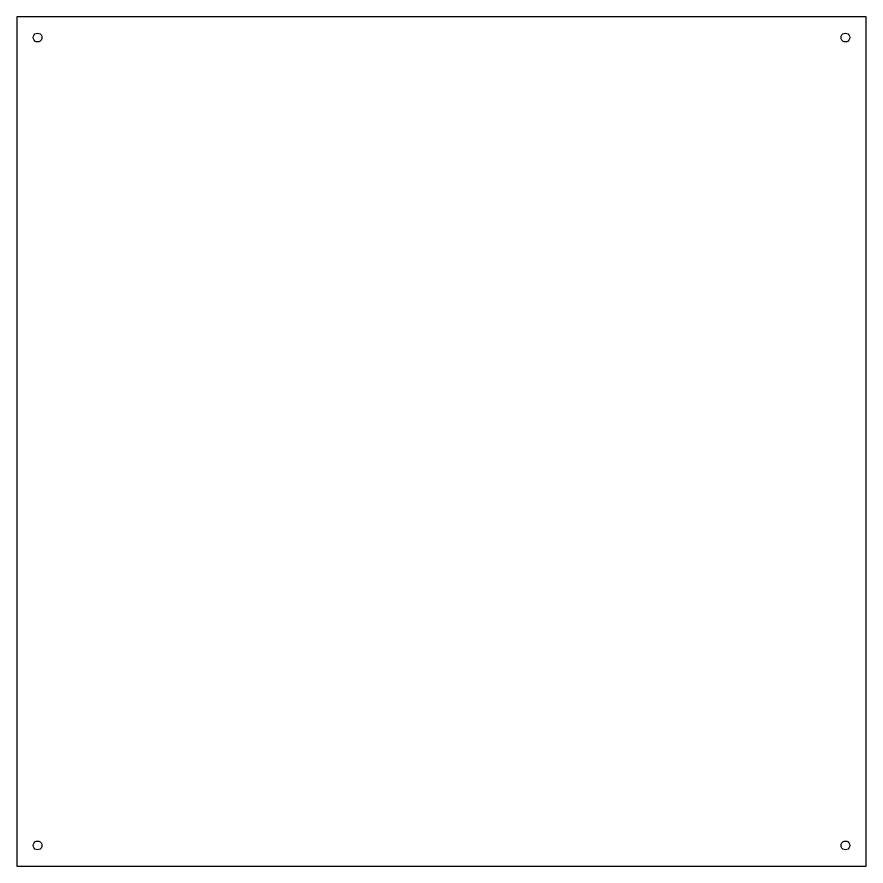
# Model space of a CAD drawing. Header units: metres. Extents: x -299 to 289, y -680 to 587.
# Drawn here: x 0 to 288.7, y 298.7 to 587.3 of the extents above; entities that cross this region are included whole.
import ezdxf

# ---------------------------------------------------------------- set-up
doc = ezdxf.new("R2010")
doc.units = ezdxf.units.M

msp = doc.modelspace()

# ---------------------------------------------------------------- linework, layer by layer
for p, q in [((288.667, 587.333), (0, 587.333)), ((0, 587.333), (0, 298.667)), ((288.667, 298.667), (288.667, 587.333)), ((5.5, 580.333), (5.5734, 580.797)), ((5.5734, 579.87), (5.5, 580.333)), ((5.5734, 580.797), (5.7865, 581.215)), ((5.7865, 581.215), (6.1183, 581.547)), ((6.1183, 581.547), (6.5365, 581.76)), ((6.5365, 581.76), (7, 581.833)), ((7, 581.833), (7.4635, 581.76)), ((7.4635, 581.76), (7.8817, 581.547)), ((7.8817, 581.547), (8.2135, 581.215)), ((8.2135, 581.215), (8.4266, 580.797)), ((8.4266, 580.797), (8.5, 580.333)), ((8.5, 580.333), (8.4266, 579.87)), ((280.167, 580.333), (280.24, 580.797)), ((280.24, 579.87), (280.167, 580.333)), ((280.24, 580.797), (280.453, 581.215)), ((280.453, 581.215), (280.785, 581.547)), ((280.785, 581.547), (281.203, 581.76)), ((281.203, 581.76), (281.667, 581.833)), ((281.667, 581.833), (282.13, 581.76)), ((282.13, 581.76), (282.548, 581.547)), ((282.548, 581.547), (282.88, 581.215)), ((282.88, 581.215), (283.093, 580.797)), ((283.093, 580.797), (283.167, 580.333)), ((283.167, 580.333), (283.093, 579.87)), ((5.7865, 579.452), (5.5734, 579.87)), ((6.1183, 579.12), (5.7865, 579.452)), ((6.5365, 578.907), (6.1183, 579.12)), ((7, 578.833), (6.5365, 578.907)), ((7.4635, 578.907), (7, 578.833)), ((7.8817, 579.12), (7.4635, 578.907)), ((8.2135, 579.452), (7.8817, 579.12)), ((8.4266, 579.87), (8.2135, 579.452)), ((280.453, 579.452), (280.24, 579.87)), ((280.785, 579.12), (280.453, 579.452)), ((281.203, 578.907), (280.785, 579.12)), ((281.667, 578.833), (281.203, 578.907)), ((282.13, 578.907), (281.667, 578.833)), ((282.548, 579.12), (282.13, 578.907)), ((282.88, 579.452), (282.548, 579.12)), ((283.093, 579.87), (282.88, 579.452)), ((5.5, 305.667), (5.5734, 306.13)), ((5.5734, 306.13), (5.7865, 306.548)), ((5.7865, 306.548), (6.1183, 306.88)), ((6.1183, 306.88), (6.5365, 307.093)), ((6.5365, 307.093), (7, 307.167)), ((7, 307.167), (7.4635, 307.093)), ((7.4635, 307.093), (7.8817, 306.88)), ((7.8817, 306.88), (8.2135, 306.548)), ((8.2135, 306.548), (8.4266, 306.13)), ((8.4266, 306.13), (8.5, 305.667)), ((280.167, 305.667), (280.24, 306.13)), ((280.24, 306.13), (280.453, 306.548)), ((280.453, 306.548), (280.785, 306.88)), ((280.785, 306.88), (281.203, 307.093)), ((281.203, 307.093), (281.667, 307.167)), ((281.667, 307.167), (282.13, 307.093)), ((282.13, 307.093), (282.548, 306.88)), ((282.548, 306.88), (282.88, 306.548)), ((282.88, 306.548), (283.093, 306.13)), ((283.093, 306.13), (283.167, 305.667)), ((5.5734, 305.203), (5.5, 305.667)), ((5.7865, 304.785), (5.5734, 305.203)), ((6.1183, 304.453), (5.7865, 304.785)), ((6.5365, 304.24), (6.1183, 304.453)), ((7, 304.167), (6.5365, 304.24)), ((7.4635, 304.24), (7, 304.167)), ((7.8817, 304.453), (7.4635, 304.24)), ((8.2135, 304.785), (7.8817, 304.453)), ((8.4266, 305.203), (8.2135, 304.785)), ((8.5, 305.667), (8.4266, 305.203)), ((280.24, 305.203), (280.167, 305.667)), ((280.453, 304.785), (280.24, 305.203)), ((280.785, 304.453), (280.453, 304.785)), ((281.203, 304.24), (280.785, 304.453)), ((281.667, 304.167), (281.203, 304.24)), ((282.13, 304.24), (281.667, 304.167)), ((282.548, 304.453), (282.13, 304.24)), ((282.88, 304.785), (282.548, 304.453)), ((283.093, 305.203), (282.88, 304.785)), ((283.167, 305.667), (283.093, 305.203)), ((0, 298.667), (288.667, 298.667))]:
    msp.add_line(p, q)

doc.saveas('drawing.dxf')
